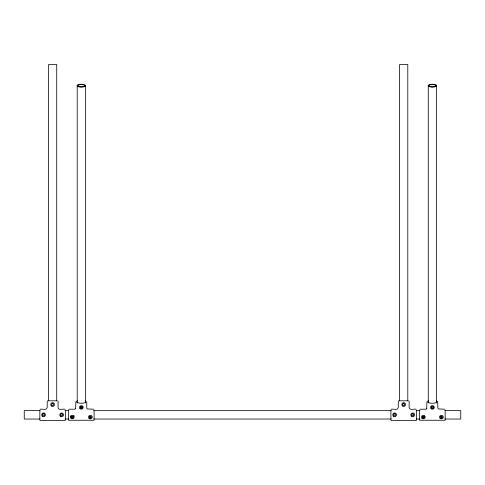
<?xml version="1.0" encoding="UTF-8"?>
<svg xmlns="http://www.w3.org/2000/svg" width="485" height="485" viewBox="0 0 485 485"><rect width="100%" height="100%" fill="white"/><g stroke="black" fill="none" stroke-linecap="round" stroke-linejoin="round"><path stroke-width="0.73" d="M56.733 400.713L56.727 64.547L48.518 64.547L48.512 400.713M75.854 401.889L75.605 408.782L75.793 408.455L74.72 409.231L68.834 409.225M77.206 85.354L77.2 402.993M85.415 402.993L85.408 85.354M407.8 400.713L407.794 64.547L399.591 64.547L399.585 400.713M426.921 401.889L426.679 408.782L426.867 408.455M428.273 85.354L428.273 402.993M436.482 402.993L436.482 85.354M70.392 416.439L70.452 415.997M65.408 420.137L65.093 420.453L40.152 420.453L39.837 420.137M416.476 420.137L416.166 420.453L391.219 420.453L390.91 420.137M94.066 420.252L68.549 420.252M445.139 420.252L419.616 420.252M73.344 417.197L72.817 416.312L71.738 416.3L71.186 417.173L71.713 418.058L72.792 418.07L73.344 416.136M424.417 417.197L423.89 416.312L422.811 416.3L422.253 417.173L422.781 418.058L423.866 418.07L424.417 416.136M47.257 400.901L47.166 407.673C46.645 410.783 42.019 408.564 40.152 409.231M398.33 400.901L398.24 407.673C397.718 410.783 393.092 408.564 391.219 409.231M426.721 408.703L425.933 409.219L419.907 409.225M80.371 407.012L81.304 406.503L82.244 407.012M81.304 408.534L82.244 408.024L82.244 406.957L81.304 407.467L81.304 408.534L80.371 408.024L80.371 406.957M89.416 416.676L90.349 416.172L91.283 416.676L91.283 417.694L90.349 418.203L89.416 417.694L89.416 416.627L90.349 417.136L90.349 418.203M431.444 407.012L432.377 406.503L433.311 407.012M431.444 406.957L431.444 408.024L432.377 408.534L433.311 408.024L433.311 406.957M440.483 416.676L441.417 416.172L442.356 416.676L442.356 417.694L441.417 418.203L440.483 417.694L440.483 416.627L441.417 417.136L441.417 418.203M47.96 400.81L57.285 400.81M399.034 400.81L408.358 400.81M65.093 409.231C63.238 408.558 58.57 410.789 58.079 407.667L58.079 401.119M93.781 409.225L87.154 408.928L86.76 408.085L86.76 401.889M416.166 409.231C414.305 408.558 409.637 410.789 409.152 407.667L409.146 401.119M444.848 409.225L438.228 408.928L437.834 408.085L437.706 401.477M40.109 410.637L24.25 410.637L24.25 419.046L40.109 419.04M65.032 410.649L68.803 410.649M93.726 410.656L391.274 410.656M416.197 410.649L419.968 410.649M444.89 410.637L460.75 410.637L460.75 419.046L444.89 419.04M65.032 419.034L68.803 419.034M93.726 419.028L391.274 419.028M416.197 419.034L419.968 419.034M73.999 415.766L74.102 416.1M445.163 410.171L445.163 419.507M432.377 407.467L432.377 408.534M423.866 418.07L423.866 417.003L422.781 416.991L422.781 418.058M419.592 410.171L419.592 419.507M416.476 410.177L416.476 419.501M390.91 410.177L390.91 419.501M94.09 410.171L94.09 419.507M72.792 418.07L72.792 417.003L71.713 416.991L71.713 418.058M68.524 410.171L68.524 419.507M65.408 410.177L65.408 419.501M39.837 410.177L39.837 419.501M436.3 400.786A4.674 1.601 0 0 1 435.433 402.865A4.674 1.601 0 0 1 429.292 402.859A4.674 1.601 0 0 1 428.473 400.774M430.777 408.328A1.873 1.758 0 0 1 432.171 405.666A1.873 1.758 0 0 1 434.148 407.976A1.873 1.758 0 0 1 431.086 408.685M70.47 417.573A1.873 1.758 0 0 1 72.059 415.33A1.873 1.758 0 0 1 74.132 417.191A1.873 1.758 0 0 1 71.822 418.785M71.368 418.622A1.873 1.758 0 0 1 70.664 417.991M85.233 400.786A4.674 1.601 0 0 1 84.366 402.865A4.674 1.601 0 0 1 78.218 402.859A4.674 1.601 0 0 1 77.4 400.774M43.056 413.899L42.498 414.827L43.026 415.766L44.111 415.784L44.662 414.857L44.135 413.911L43.056 413.899M394.123 413.899L393.571 414.827L394.099 415.766L395.178 415.784L395.73 414.857L395.202 413.911L394.123 413.899M52.622 403.471L51.689 404.011L51.689 405.09L52.622 405.63L53.556 405.09L53.556 404.011L52.622 403.471M61.662 413.76L60.728 414.299L60.728 415.378L61.662 415.918L62.601 415.378L62.601 414.299L61.662 413.76M403.696 403.471L402.756 404.011L402.756 405.09L403.696 405.63L404.629 405.09L404.629 404.011L403.696 403.471M412.735 413.76L411.801 414.299L411.801 415.378L412.735 415.918L413.669 415.378L413.669 414.299L412.735 413.76M422.047 418.349A1.873 1.758 0 0 0 425.151 417.494A1.873 1.758 0 0 0 422.811 415.39A1.873 1.758 0 0 0 422.047 418.349M440.125 418.349A1.873 1.758 0 0 0 443.235 417.494A1.873 1.758 0 0 0 440.895 415.39A1.873 1.758 0 0 0 440.125 418.349M429.516 86.73A4.207 1.437 0 0 0 436.482 85.997A4.207 1.437 0 0 0 431.135 84.299A4.207 1.437 0 0 0 429.516 86.73M430.153 86.494A3.274 1.122 0 0 0 435.566 85.924A3.274 1.122 0 0 0 431.414 84.602A3.274 1.122 0 0 0 430.153 86.494M393.359 416.191A1.873 1.873 0 0 0 396.469 415.281A1.873 1.873 0 0 0 394.123 413.044A1.873 1.873 0 0 0 393.359 416.191M411.444 416.191A1.873 1.873 0 0 0 414.554 415.281A1.873 1.873 0 0 0 412.208 413.044A1.873 1.873 0 0 0 411.444 416.191M402.404 405.903A1.873 1.873 0 0 0 405.508 404.993A1.873 1.873 0 0 0 403.168 402.756A1.873 1.873 0 0 0 402.404 405.903M42.292 416.191A1.873 1.873 0 0 0 45.396 415.281A1.873 1.873 0 0 0 43.056 413.044A1.873 1.873 0 0 0 42.292 416.191M60.37 416.191A1.873 1.873 0 0 0 63.48 415.281A1.873 1.873 0 0 0 61.14 413.044A1.873 1.873 0 0 0 60.37 416.191M51.331 405.903A1.873 1.873 0 0 0 54.441 404.993A1.873 1.873 0 0 0 52.095 402.756A1.873 1.873 0 0 0 51.331 405.903M78.443 86.73A4.207 1.437 0 0 0 85.408 85.997A4.207 1.437 0 0 0 80.067 84.299A4.207 1.437 0 0 0 78.443 86.73M79.079 86.494A3.274 1.122 0 0 0 84.499 85.924A3.274 1.122 0 0 0 80.34 84.602A3.274 1.122 0 0 0 79.079 86.494M89.058 418.349A1.873 1.758 0 0 0 92.168 417.494A1.873 1.758 0 0 0 89.822 415.39A1.873 1.758 0 0 0 89.058 418.349M80.013 408.685A1.873 1.758 0 0 0 83.123 407.824A1.873 1.758 0 0 0 80.783 405.727A1.873 1.758 0 0 0 80.013 408.685"/></g></svg>
